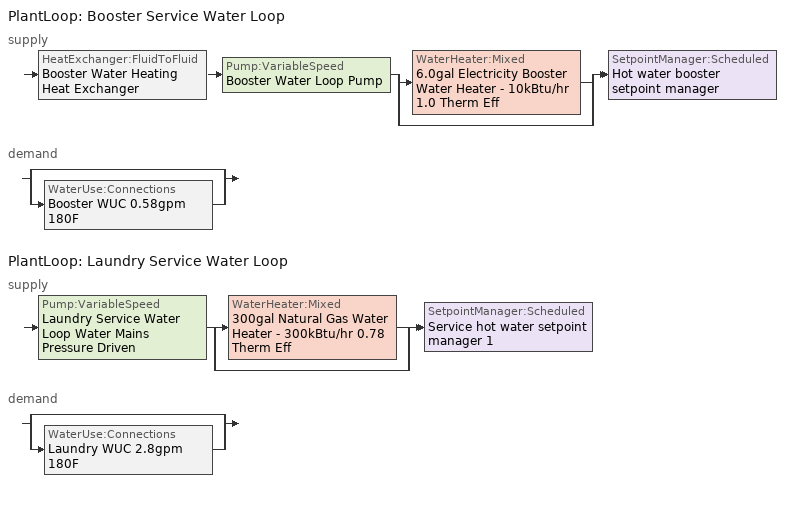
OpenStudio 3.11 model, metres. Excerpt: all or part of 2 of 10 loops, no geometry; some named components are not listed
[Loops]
PlantLoop 'Booster Service Water Loop'
 supply: HeatExchanger:FluidToFluid 'Booster Water Heating Heat Exchanger' > Pump:VariableSpeed 'Booster Water Loop Pump' > split
  | WaterHeater:Mixed '6.0gal Electricity Booster Water Heater - 10kBtu/hr 1.0 Therm Eff'
  | bypass
  join > SetpointManager:Scheduled 'Hot water booster setpoint manager'
 demand: split
  | bypass
  | WaterUse:Connections 'Booster WUC 0.58gpm 180F'
PlantLoop 'Laundry Service Water Loop'
 supply: Pump:VariableSpeed 'Laundry Service Water Loop Water Mains Pressure Driven' > split
  | WaterHeater:Mixed '300gal Natural Gas Water Heater - 300kBtu/hr 0.78 Therm Eff'
  | bypass
  join > SetpointManager:Scheduled 'Service hot water setpoint manager 1'
 demand: split
  | bypass
  | WaterUse:Connections 'Laundry WUC 2.8gpm 180F'
[Sizing:Zone]
Kitchen_Flr_5 ZN: Zone Cooling Design Supply Air Temperature Input Method=SupplyAirTemperature; Zone Cooling Design Supply Air Temperature {C}=12.7778; Zone Cooling Design Supply Air Temperature Difference {deltaC}=11.11; Zone Heating Design Supply Air Temperature Input Method=SupplyAirTemperature; Zone Heating Design Supply Air Temperature {C}=40; Zone Heating Design Supply Air Temperature Difference {deltaC}=11.11; Zone Cooling Design Supply Air Humidity Ratio {kg-H2O/kg-air}=0.0085; Zone Heating Design Supply Air Humidity Ratio {kg-H2O/kg-air}=0.008; Cooling Design Air Flow Method=DesignDayWithLimit; Heating Design Air Flow Method=DesignDay; Heating Maximum Air Flow Fraction=1; Account for Dedicated Outdoor Air System=No; Dedicated Outdoor Air System Control Strategy=NeutralSupplyAir; Dedicated Outdoor Air Low Setpoint Temperature for Design {C}=autosize; Dedicated Outdoor Air High Setpoint Temperature for Design {C}=autosize; Zone Load Sizing Method=Sensible Load Only No Latent Load; Zone Latent Cooling Design Supply Air Humidity Ratio Input Method=HumidityRatioDifference; Zone Cooling Design Supply Air Humidity Ratio Difference {kgWater/kgDryAir}=0.005; Zone Latent Heating Design Supply Air Humidity Ratio Input Method=HumidityRatioDifference; Zone Humidification Design Supply Air Humidity Ratio Difference {kgWater/kgDryAir}=0.005; Design Minimum Zone Ventilation Efficiency=0; Sizing Option=Coincident; Heating Coil Sizing Method=None; Maximum Heating Capacity To Cooling Load Sizing Ratio {W/W}=1
[PlantLoop] Glycol Concentration=0; Plant Loop Volume {m3}=Autocalculate; Load Distribution Scheme=Optimal
Name | Maximum Loop Temperature {C} | Minimum Loop Temperature {C}
Booster Service Water Loop
Laundry Service Water Loop | 82.2222 | 51.6667
[Sizing:Plant] Loop Type=Heating; Design Loop Exit Temperature {C}=82.2222; Loop Design Temperature Difference {deltaC}=5; Sizing Option=NonCoincident; Zone Timesteps in Averaging Window=1; Coincident Sizing Factor Mode=None
Booster Service Water Loop; Laundry Service Water Loop
[SetpointManager:Scheduled] Control Variable=Temperature
Name | Schedule | Setpoint Node or NodeList
Hot water booster setpoint manager | Service Water Booster Temp - 180F | Booster Service Water Loop Supply Outlet Node
Service hot water setpoint manager 1 | Service Water Loop Temp - 180F | Laundry Service Water Loop Supply Outlet Node
[Pump:VariableSpeed] Motor Efficiency=1; Coefficient 1 of the Part Load Performance Curve=0; Coefficient 2 of the Part Load Performance Curve=3.2485; Coefficient 3 of the Part Load Performance Curve=-4.7443; Coefficient 4 of the Part Load Performance Curve=2.5294; Pump Control Type=Intermittent; Skin Loss Radiative Fraction=0.5; Design Power Sizing Method=PowerPerFlowPerPressure; Design Electric Power per Unit Flow Rate {W/(m3/s)}=348701.1; Design Shaft Power per Unit Flow Rate per Unit Head {W-s/m3-Pa}=1.28205; Design Minimum Flow Rate Fraction=0
Name | Rated Pump Head {Pa} | Rated Power Consumption {W} | Minimum Flow Rate {m3/s}
Booster Water Loop Pump | 0 | 0 | 0
Laundry Service Water Loop Water Mains Pressure Driven | 0.001
[Refrigeration:System]
RefrSystem - Hospital: Refrigeration Condenser=Refrigeration Condenser Air Cooled 1; Minimum Condensing Temperature {C}=21; Refrigeration System Working Fluid Type=R404a; Suction Temperature Control Type=ConstantSuctionTemperature; Suction Piping Zone=Kitchen_Flr_5 ZN
[Refrigeration:Case]
Case Hospital: Availability Schedule=Always On Discrete; Zone=Kitchen_Flr_5 ZN; Rated Ambient Temperature {C}=23.8889; Rated Ambient Relative Humidity {percent}=55; Rated Total Cooling Capacity per Unit Length {W/m}=886.5; Rated Latent Heat Ratio=0.08; Rated Runtime Fraction=0.85; Case Length {m}=8.93; Case Operating Temperature {C}=2; Latent Case Credit Curve Type=CaseTemperatureMethod; Latent Case Credit Curve=Refrigeration Case Latent Credit Curve; Standard Case Fan Power per Unit Length {W/m}=67; Operating Case Fan Power per Unit Length {W/m}=67; Standard Case Lighting Power per Unit Length {W/m}=40; Installed Case Lighting Power per Unit Length {W/m}=40; Case Lighting Schedule=Hospital BLDG_LIGHT_SCH; Fraction of Lighting Energy to Case=1; Anti-Sweat Heater Control Type=None; Humidity at Zero Anti-Sweat Heater Energy {percent}=0; Case Height {m}=1.5; Fraction of Anti-Sweat Heater Energy to Case=0.2; Case Defrost Power per Unit Length {W/m}=0; Case Defrost Type=None; Case Defrost Schedule=Case Hospital Defrost; Case Defrost Drip-Down Schedule=Case Hospital Defrost 1; Defrost Energy Correction Curve Type=None; Under Case HVAC Return Air Fraction=0.05; Refrigerated Case Restocking Schedule=Hospital Kitchen_Flr_5_Case:2_SELFCONTAINEDDISPLAYCASE_CaseStockingSched; Case Credit Fraction Schedule=Case Hospital Case Credit; Design Evaporator Temperature or Brine Inlet Temperature {C}=-5.56
[Refrigeration:WalkIn]
Walk-In Hospital: Availability Schedule=Always On Discrete; Rated Coil Cooling Capacity {W}=8059.32; Operating Temperature {C}=-23; Rated Cooling Source Temperature {C}=-28.3333; Rated Total Heating Power {W}=0; Rated Cooling Coil Fan Power {W}=757.62; Rated Circulation Fan Power {W}=0; Rated Total Lighting Power {W}=362.34; Lighting Schedule=Hospital BLDG_LIGHT_SCH; Defrost Type=Electric; Defrost Control Type=TimeSchedule; Defrost Schedule=Walk-In Hospital Defrost; Defrost Drip-Down Schedule=Walk-In Hospital Defrost 1; Defrost Power {W}=3996.72; Temperature Termination Defrost Fraction to Ice=0.7; Restocking Schedule=Hospital Kitchen_Flr_5_Case:1_WALKINFREEZER_WalkInStockingSched; Insulated Floor Surface Area {m2}=33.4451; Insulated Floor U-Value {W/m2-K}=0.207; WalkIn Zone Boundary 1=Refrigeration Walk In Zone Boundary 1
[Refrigeration:WalkIn:ZoneBoundary]
Refrigeration Walk In Zone Boundary 1: Zone=Kitchen_Flr_5 ZN; Total Insulated Surface Area Facing Zone {m2}=43.4; Insulated Surface U-Value Facing Zone {W/m2-K}=0.235; Area of Stocking Doors Facing Zone {m2}=2; Height of Stocking Doors Facing Zone {m}=2; Stocking Door Opening Schedule Name Facing Zone=door_wi_sched; Stocking Door Opening Protection Type Facing Zone=None
[Refrigeration:Condenser:AirCooled]
Refrigeration Condenser Air Cooled 1: Rated Effective Total Heat Rejection Rate Curve=Curve Linear 1; Rated Subcooling Temperature Difference {deltaC}=0; Condenser Fan Speed Control Type=Fixed; Rated Fan Power {W}=1449.58; Minimum Fan Air Flow Ratio=0.1
[WaterHeater:Mixed] Setpoint Temperature Schedule=Service Water Loop Temp - 180F; Deadband Temperature Difference {deltaC}=2; Maximum Temperature Limit {C}=82.2222; Heater Control Type=Cycle; Off Cycle Parasitic Fuel Consumption Rate {W}=0; Off Cycle Parasitic Heat Fraction to Tank=0; On Cycle Parasitic Fuel Consumption Rate {W}=0; On Cycle Parasitic Heat Fraction to Tank=0; Ambient Temperature Indicator=ThermalZone; Use Side Effectiveness=1; Source Side Effectiveness=1; Use Side Design Flow Rate {m3/s}=autosize; Source Side Design Flow Rate {m3/s}=autosize; Indirect Water Heating Recovery Time {hr}=1.5; Source Side Flow Control Mode=IndirectHeatPrimarySetpoint
Name | Tank Volume {m3} | Heater Maximum Capacity {W} | Heater Fuel Type | Heater Thermal Efficiency | Off Cycle Parasitic Fuel Type | On Cycle Parasitic Fuel Type | Ambient Temperature Thermal Zone | Off Cycle Loss Coefficient to Ambient Temperature {W/K} | On Cycle Loss Coefficient to Ambient Temperature {W/K}
6.0gal Electricity Booster Water Heater - 10kBtu/hr 1.0 Therm Eff | 0.0227125 | 2999.88 | Electricity | 1 | Electricity | Electricity | Kitchen_Flr_5 ZN | 2.26162 | 2.26162
300gal Natural Gas Water Heater - 300kBtu/hr 0.78 Therm Eff | 1.13562 | 87921.3 | NaturalGas | 0.78 | NaturalGas | NaturalGas | Basement ZN | 5.99799 | 5.99799
[WaterHeater:Sizing] Design Mode=PeakDraw; Time Storage Can Meet Peak Draw {hr}=0.538503; Nominal Tank Volume for Autosizing Plant Connections {m3}=1
Name | Time for Tank Recovery {hr}
6.0gal Electricity Booster Water Heater - 10kBtu/hr 1.0 Therm Eff | 1
300gal Natural Gas Water Heater - 300kBtu/hr 0.78 Therm Eff | 0.5
[WaterUse:Equipment:Definition] Target Temperature Schedule=Mixed Water At Faucet Temp - 180F; Sensible Fraction Schedule=Fraction Sensible - 0.2; Latent Fraction Schedule=Fraction Latent - 0.05
Name | Peak Flow Rate {m3/s}
Booster 0.58gpm 180F | 3.65923e-05
Laundry 2.8gpm 180F | 0.000176653
[WaterUse:Equipment]
Name | Water Use Equipment Definition | Flow Rate Fraction Schedule
Booster Service Water Use 0.58gpm 180F | Booster 0.58gpm 180F | Hospital BLDG_SWH_SCH
Laundry Service Water Use 2.8gpm 180F | Laundry 2.8gpm 180F | Hospital LAUNDRY_SWH_SCH
[WaterUse:Connections] Drain Water Heat Exchanger Type=None; Drain Water Heat Exchanger Destination=Plant
Name | Water Use Equipment Name 1
Booster WUC 0.58gpm 180F | Booster Service Water Use 0.58gpm 180F
Laundry WUC 2.8gpm 180F | Laundry Service Water Use 2.8gpm 180F
[Schedule:Constant]
Always On Discrete: Value=1
[Schedule:Ruleset]
Name | Default Day Schedule | Summer Design Day Schedule | Winter Design Day Schedule
Hospital BLDG_LIGHT_SCH | Hospital BLDG_LIGHT_SCH Default | Hospital BLDG_LIGHT_SCH Summer Design Day | Hospital BLDG_LIGHT_SCH Winter Design Day
Hospital Kitchen_Flr_5_Case:2_SELFCONTAINEDDISPLAYCASE_CaseStockingSched | Hospital Kitchen_Flr_5_Case:2_SELFCONTAINEDDISPLAYCASE_CaseStockingSched Default | Hospital Kitchen_Flr_5_Case:2_SELFCONTAINEDDISPLAYCASE_CaseStockingSched Summer Design Day | Hospital Kitchen_Flr_5_Case:2_SELFCONTAINEDDISPLAYCASE_CaseStockingSched Winter Design Day
Case Hospital Defrost | Case Hospital Defrost Default
Case Hospital Defrost 1 | Case Hospital Defrost Default 1
Case Hospital Case Credit | Case Hospital Case Credit Default
Hospital Kitchen_Flr_5_Case:1_WALKINFREEZER_WalkInStockingSched | Hospital Kitchen_Flr_5_Case:1_WALKINFREEZER_WalkInStockingSched Default | Hospital Kitchen_Flr_5_Case:1_WALKINFREEZER_WalkInStockingSched Summer Design Day | Hospital Kitchen_Flr_5_Case:1_WALKINFREEZER_WalkInStockingSched Winter Design Day
door_wi_sched | door_wi_sched Default
Walk-In Hospital Defrost | Walk-In Hospital Defrost Default
Walk-In Hospital Defrost 1 | Walk-In Hospital Defrost Default 1
Hospital BLDG_SWH_SCH | Hospital BLDG_SWH_SCH Default | Hospital BLDG_SWH_SCH Summer Design Day | Hospital BLDG_SWH_SCH Winter Design Day
Fraction Sensible - 0.2 | Fraction Sensible - 0.2 Default
Fraction Latent - 0.05 | Fraction Latent - 0.05 Default
Service Water Loop Temp - 180F | Service Water Loop Temp - 180F Default
Service Water Booster Temp - 180F | Service Water Booster Temp - 180F Default
Mixed Water At Faucet Temp - 180F | Mixed Water At Faucet Temp - 180F Default
Hospital LAUNDRY_SWH_SCH | Hospital LAUNDRY_SWH_SCH Default | Hospital LAUNDRY_SWH_SCH Summer Design Day | Hospital LAUNDRY_SWH_SCH Winter Design Day
[Schedule:Day]
Hospital BLDG_LIGHT_SCH Default: No, 8, 0, 0.05, 16, 0, 0.1, 24, 0, 0.05
Hospital BLDG_LIGHT_SCH Sat Day: No, 7, 0, 0.1, 8, 0, 0.2, 18, 0, 0.4, 24, 0, 0.1
Hospital BLDG_LIGHT_SCH Summer Design Day: No, 24, 0, 1
Hospital BLDG_LIGHT_SCH Wkdy Day: No, 7, 0, 0.1, 8, 0, 0.5, 16, 0, 0.9, 23, 0, 0.3, 24, 0, 0.1
Hospital BLDG_LIGHT_SCH Winter Design Day: No, 24, 0, 0
Hospital Kitchen_Flr_5_Case:2_SELFCONTAINEDDISPLAYCASE_CaseStockingSched Default; Hospital Kitchen_Flr_5_Case:2_SELFCONTAINEDDISPLAYCASE_CaseStockingSched Winter Design Day; Hospital Kitchen_Flr_5_Case:2_SELFCONTAINEDDISPLAYCASE_CaseStockingSched Summer Design Day: No, 6, 0, 0, 7, 0, 50, 9, 0, 70, 10, 0, 80, 11, 0, 70, 13, 0, 50, 14, 0, 80, 15, 0, 90, 16, 0, 80, 24, 0, 0
Case Hospital Defrost Default; Case Hospital Defrost Default 1: 0, 59, 1, 24, 0, 0
Case Hospital Case Credit Default: 7, 0, 0.2, 21, 0, 0.4, 24, 0, 0.2
Hospital Kitchen_Flr_5_Case:1_WALKINFREEZER_WalkInStockingSched Default: No, 4, 0, 0, 5, 0, 725, 6, 0, 417, 7, 0, 290, 24, 0, 0
Hospital Kitchen_Flr_5_Case:1_WALKINFREEZER_WalkInStockingSched Winter Design Day; Hospital Kitchen_Flr_5_Case:1_WALKINFREEZER_WalkInStockingSched Summer Design Day; Hospital Kitchen_Flr_5_Case:1_WALKINFREEZER_WalkInStockingSched WntrDsn|SmrDsn|Wknd|Mon|Wed|Thu Day: No, 4, 0, 0, 5, 0, 125, 6, 0, 117, 7, 0, 90, 19, 0, 0, 20, 0, 125, 21, 0, 117, 22, 0, 90, 24, 0, 0
door_wi_sched Default: No, 6, 0, 0, 22, 0, 0.0625, 24, 0, 0
Walk-In Hospital Defrost Default; Walk-In Hospital Defrost Default 1: 0, 59, 1, 10, 0, 0, 10, 59, 1, 24, 0, 0
Hospital BLDG_SWH_SCH Default: No, 8, 0, 0, 16, 0, 0.01, 24, 0, 0
Hospital BLDG_SWH_SCH Summer Design Day; Hospital BLDG_SWH_SCH SmrDsn|Wkdy Day: No, 7, 0, 0, 8, 0, 0.17, 9, 0, 0.58, 10, 0, 0.66, 11, 0, 0.78, 12, 0, 0.82, 13, 0, 0.71, 14, 0, 0.82, 15, 0, 0.78, 16, 0, 0.74, 17, 0, 0.63, 18, 0, 0.41, 21, 0, 0.18, 22, 0, 0.1, 24, 0, 0
Hospital BLDG_SWH_SCH Winter Design Day; Hospital BLDG_SWH_SCH WntrDsn|Sat Day: No, 7, 0, 0, 8, 0, 0.01, 9, 0, 0.2, 10, 0, 0.28, 12, 0, 0.3, 14, 0, 0.24, 17, 0, 0.23, 19, 0, 0.1, 24, 0, 0
Fraction Sensible - 0.2 Default: 24, 0, 0.2
Fraction Latent - 0.05 Default: 24, 0, 0.05
Service Water Loop Temp - 180F Default; Service Water Booster Temp - 180F Default; Mixed Water At Faucet Temp - 180F Default: 24, 0, 82.2222
Hospital LAUNDRY_SWH_SCH Default; Hospital LAUNDRY_SWH_SCH Winter Design Day; Hospital LAUNDRY_SWH_SCH Summer Design Day: No, 8, 0, 0, 15, 0, 1, 24, 0, 0
[Schedule:Rule] Date Specification Type=DateRange; Start Month=1; Start Day=1; End Month=12; End Day=31
Name | Schedule Ruleset | Rule Order | Day Schedule | Apply Saturday | Apply Monday | Apply Tuesday | Apply Wednesday | Apply Thursday | Apply Friday | Apply Sunday
Schedule Rule 20 | Hospital BLDG_LIGHT_SCH | 1 | Hospital BLDG_LIGHT_SCH Sat Day | Yes
Schedule Rule 21 | Hospital BLDG_LIGHT_SCH | 0 | Hospital BLDG_LIGHT_SCH Wkdy Day |  | Yes | Yes | Yes | Yes | Yes
Schedule Rule 22 | Hospital Kitchen_Flr_5_Case:1_WALKINFREEZER_WalkInStockingSched | 0 | Hospital Kitchen_Flr_5_Case:1_WALKINFREEZER_WalkInStockingSched WntrDsn|SmrDsn|Wknd|Mon|Wed|Thu Day | Yes | Yes |  | Yes | Yes |  | Yes
Schedule Rule 23 | Hospital BLDG_SWH_SCH | 1 | Hospital BLDG_SWH_SCH SmrDsn|Wkdy Day |  | Yes | Yes | Yes | Yes | Yes
Schedule Rule 24 | Hospital BLDG_SWH_SCH | 0 | Hospital BLDG_SWH_SCH WntrDsn|Sat Day | Yes
[Curve:Cubic]
Refrigeration Case Latent Credit Curve: Coefficient1 Constant=0.0265263; Coefficient2 x=0.00107803; Coefficient3 x**2=6.02558e-05; Coefficient4 x**3=1.23732e-06; Minimum Value of x=-35; Maximum Value of x=20
[Curve:Linear]
Curve Linear 1: Coefficient1 Constant=0; Coefficient2 x=3055.46; Minimum Value of x=1.4; Maximum Value of x=33.3
